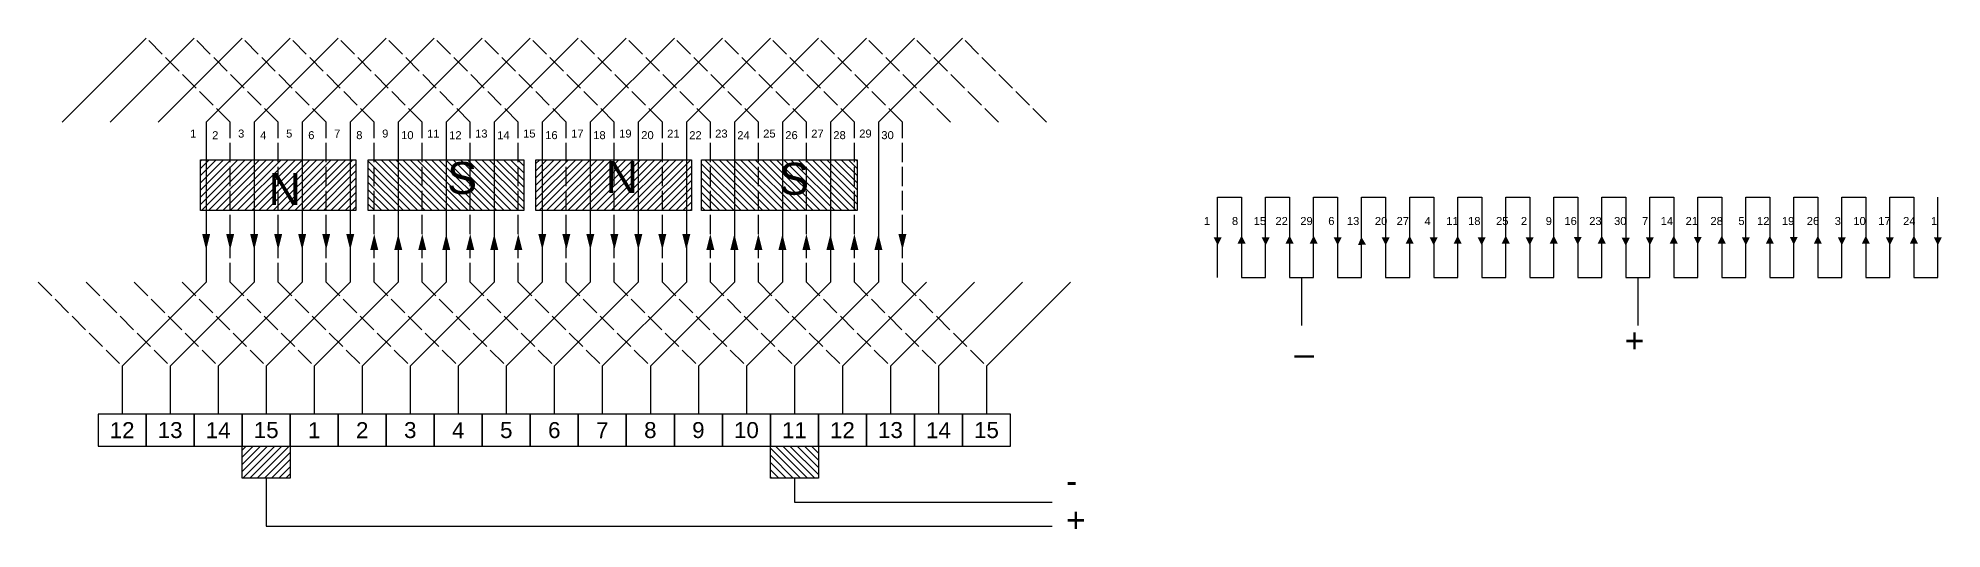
# Model space of a CAD drawing. Header units: millimetres. Extents: x -19 to 2750, y -81 to 285.
# Drawn here: x -19 to 1170, y -81 to 225 of the extents above; entities that cross this region are included whole.
import ezdxf

# ---------------------------------------------------------------- set-up
doc = ezdxf.new("R2010")
doc.units = ezdxf.units.MM
doc.linetypes.add('ACAD_ISO02W100', pattern=[15, 12, -3])
doc.styles.get("Standard").update_dxf_attribs({"font": 'arial.ttf'})

msp = doc.modelspace()

# ---------------------------------------------------------------- hatches: boundary and pattern name
h = msp.add_hatch()
h.set_pattern_fill('ANSI31', color=256)
h.set_pattern_definition([(45, (0, -122.3594), (-2.245064, 2.245064), [])])
h.paths.add_polyline_path([(82.2, 149.4), (179.4, 149.4), (179.4, 117.6), (82.2, 117.6)])
h.paths.add_polyline_path([(291.8, 149.4), (389, 149.4), (389, 117.6), (291.8, 117.6)])
h.paths.add_polyline_path([(108.3, -29.6), (138.3, -29.6), (138.3, -49.6), (108.3, -49.6)])
h = msp.add_hatch()
h.set_pattern_fill('ANSI31', color=256, angle=90)
h.set_pattern_definition([(135, (0, -122.3594), (-2.245064, -2.245064), [])])
h.paths.add_polyline_path([(187.1, 149.4), (284.3, 149.4), (284.3, 117.6), (187.1, 117.6)])
h.paths.add_polyline_path([(395.3, 149.4), (492.5, 149.4), (492.5, 117.6), (395.3, 117.6)])
h.paths.add_polyline_path([(438.3, -29.6), (468.3, -29.6), (468.3, -49.6), (438.3, -49.6)])

# ---------------------------------------------------------------- linework, layer by layer
for p, q in [((-4.2, 172.9), (48.3, 225.4)), ((25.8, 172.9), (78.3, 225.4)), ((55.8, 172.9), (108.3, 225.4)), ((85.8, 172.9), (138.3, 225.4)), ((115.8, 172.9), (168.3, 225.4)), ((145.8, 172.9), (198.3, 225.4)), ((175.8, 172.9), (228.3, 225.4)), ((205.8, 172.9), (258.3, 225.4)), ((235.8, 172.9), (288.3, 225.4)), ((265.8, 172.9), (318.3, 225.4)), ((295.8, 172.9), (348.3, 225.4)), ((325.8, 172.9), (378.3, 225.4)), ((355.8, 172.9), (408.3, 225.4)), ((385.8, 172.9), (438.3, 225.4)), ((415.8, 172.9), (468.3, 225.4)), ((445.8, 172.9), (498.3, 225.4)), ((475.8, 172.9), (528.3, 225.4)), ((505.8, 172.9), (558.3, 225.4)), ((85.8, 172.9), (85.8, 72.9)), ((115.8, 172.9), (115.8, 72.9)), ((145.8, 172.9), (145.8, 72.9)), ((175.8, 172.9), (175.8, 72.9)), ((205.8, 172.9), (205.8, 72.9)), ((235.8, 172.9), (235.8, 72.9)), ((265.8, 172.9), (265.8, 72.9)), ((295.8, 172.9), (295.8, 72.9)), ((325.8, 172.9), (325.8, 72.9)), ((355.8, 172.9), (355.8, 72.9)), ((385.8, 172.9), (385.8, 72.9)), ((415.8, 172.9), (415.8, 72.9)), ((445.8, 172.9), (445.8, 72.9)), ((475.8, 172.9), (475.8, 72.9)), ((505.8, 172.9), (505.8, 72.9)), ((717.7, 75.9), (717.7, 125.9)), ((717.7, 125.9), (732.7, 125.9)), ((732.7, 125.9), (732.7, 75.9)), ((747.7, 75.9), (747.7, 125.9)), ((747.7, 125.9), (762.7, 125.9)), ((762.7, 125.9), (762.7, 75.9)), ((777.7, 75.9), (777.7, 125.9)), ((777.7, 125.9), (792.7, 125.9)), ((792.7, 125.9), (792.7, 75.9)), ((807.7, 75.9), (807.7, 125.9)), ((807.7, 125.9), (822.7, 125.9)), ((822.7, 125.9), (822.7, 75.9)), ((837.7, 75.9), (837.7, 125.9)), ((837.7, 125.9), (852.7, 125.9)), ((852.7, 125.9), (852.7, 75.9)), ((867.7, 75.9), (867.7, 125.9)), ((867.7, 125.9), (882.7, 125.9)), ((882.7, 125.9), (882.7, 75.9)), ((897.7, 75.9), (897.7, 125.9)), ((897.7, 125.9), (912.7, 125.9)), ((912.7, 125.9), (912.7, 75.9)), ((927.7, 75.9), (927.7, 125.9)), ((927.7, 125.9), (942.7, 125.9)), ((942.7, 125.9), (942.7, 75.9)), ((957.7, 75.9), (957.7, 125.9)), ((957.7, 125.9), (972.7, 125.9)), ((972.7, 125.9), (972.7, 75.9)), ((987.7, 75.9), (987.7, 125.9)), ((987.7, 125.9), (1002.7, 125.9)), ((1002.7, 125.9), (1002.7, 75.9)), ((1017.7, 75.9), (1017.7, 125.9)), ((1017.7, 125.9), (1032.7, 125.9)), ((1032.7, 125.9), (1032.7, 75.9)), ((1047.7, 75.9), (1047.7, 125.9)), ((1047.7, 125.9), (1062.7, 125.9)), ((1062.7, 125.9), (1062.7, 75.9)), ((1077.7, 75.9), (1077.7, 125.9)), ((1077.7, 125.9), (1092.7, 125.9)), ((1092.7, 125.9), (1092.7, 75.9)), ((1107.7, 75.9), (1107.7, 125.9)), ((1107.7, 125.9), (1122.7, 125.9)), ((1122.7, 125.9), (1122.7, 75.9)), ((1137.7, 75.9), (1137.7, 125.9)), ((1137.7, 125.9), (1152.7, 125.9)), ((1152.7, 125.9), (1152.7, 75.9)), ((1167.7, 75.9), (1167.7, 125.9)), ((85.8, 72.9), (33.3, 20.4)), ((115.8, 72.9), (63.3, 20.4)), ((145.8, 72.9), (93.3, 20.4)), ((175.8, 72.9), (123.3, 20.4)), ((205.8, 72.9), (153.3, 20.4)), ((235.8, 72.9), (183.3, 20.4)), ((265.8, 72.9), (213.3, 20.4)), ((295.8, 72.9), (243.3, 20.4)), ((325.8, 72.9), (273.3, 20.4)), ((355.8, 72.9), (303.3, 20.4)), ((385.8, 72.9), (333.3, 20.4)), ((415.8, 72.9), (363.3, 20.4)), ((445.8, 72.9), (393.3, 20.4)), ((475.8, 72.9), (423.3, 20.4)), ((505.8, 72.9), (453.3, 20.4)), ((535.8, 72.9), (483.3, 20.4)), ((565.8, 72.9), (513.3, 20.4)), ((595.8, 72.9), (543.3, 20.4)), ((625.8, 72.9), (573.3, 20.4)), ((732.7, 75.9), (747.7, 75.9)), ((762.7, 75.9), (777.7, 75.9)), ((770.2, 75.9), (770.2, 45.9)), ((792.7, 75.9), (807.7, 75.9)), ((822.7, 75.9), (837.7, 75.9)), ((852.7, 75.9), (867.7, 75.9)), ((882.7, 75.9), (897.7, 75.9)), ((912.7, 75.9), (927.7, 75.9)), ((942.7, 75.9), (957.7, 75.9)), ((972.7, 75.9), (987.7, 75.9)), ((980.2, 75.9), (980.2, 45.9)), ((1002.7, 75.9), (1017.7, 75.9)), ((1032.7, 75.9), (1047.7, 75.9)), ((1062.7, 75.9), (1077.7, 75.9)), ((1092.7, 75.9), (1107.7, 75.9)), ((1122.7, 75.9), (1137.7, 75.9)), ((1152.7, 75.9), (1167.7, 75.9)), ((33.3, 20.4), (33.3, -9.6)), ((63.3, 20.4), (63.3, -9.6)), ((93.3, 20.4), (93.3, -9.6)), ((123.3, 20.4), (123.3, -9.6)), ((153.3, 20.4), (153.3, -9.6)), ((183.3, 20.4), (183.3, -9.6)), ((213.3, 20.4), (213.3, -9.6)), ((243.3, 20.4), (243.3, -9.6)), ((273.3, 20.4), (273.3, -9.6)), ((303.3, 20.4), (303.3, -9.6)), ((333.3, 20.4), (333.3, -9.6)), ((363.3, 20.4), (363.3, -9.6)), ((393.3, 20.4), (393.3, -9.6)), ((423.3, 20.4), (423.3, -9.6)), ((453.3, 20.4), (453.3, -9.6)), ((483.3, 20.4), (483.3, -9.6)), ((513.3, 20.4), (513.3, -9.6)), ((543.3, 20.4), (543.3, -9.6)), ((573.3, 20.4), (573.3, -9.6)), ((33.3, -9.6), (18.3, -9.6)), ((18.3, -9.6), (18.3, -29.6)), ((48.3, -9.6), (33.3, -9.6)), ((48.3, -29.6), (48.3, -9.6)), ((63.3, -9.6), (48.3, -9.6)), ((48.3, -9.6), (48.3, -29.6)), ((78.3, -9.6), (63.3, -9.6)), ((78.3, -29.6), (78.3, -9.6)), ((93.3, -9.6), (78.3, -9.6)), ((78.3, -9.6), (78.3, -29.6)), ((108.3, -9.6), (93.3, -9.6)), ((108.3, -29.6), (108.3, -9.6)), ((123.3, -9.6), (108.3, -9.6)), ((108.3, -9.6), (108.3, -29.6)), ((138.3, -9.6), (123.3, -9.6)), ((153.3, -9.6), (138.3, -9.6)), ((138.3, -9.6), (138.3, -29.6)), ((138.3, -29.6), (138.3, -9.6)), ((168.3, -9.6), (153.3, -9.6)), ((168.3, -29.6), (168.3, -9.6)), ((183.3, -9.6), (168.3, -9.6)), ((168.3, -9.6), (168.3, -29.6)), ((198.3, -9.6), (183.3, -9.6)), ((198.3, -29.6), (198.3, -9.6)), ((213.3, -9.6), (198.3, -9.6)), ((198.3, -9.6), (198.3, -29.6)), ((228.3, -9.6), (213.3, -9.6)), ((228.3, -29.6), (228.3, -9.6)), ((243.3, -9.6), (228.3, -9.6)), ((228.3, -9.6), (228.3, -29.6)), ((258.3, -9.6), (243.3, -9.6)), ((258.3, -29.6), (258.3, -9.6)), ((273.3, -9.6), (258.3, -9.6)), ((258.3, -9.6), (258.3, -29.6)), ((288.3, -9.6), (273.3, -9.6)), ((288.3, -29.6), (288.3, -9.6)), ((303.3, -9.6), (288.3, -9.6)), ((288.3, -9.6), (288.3, -29.6)), ((318.3, -9.6), (303.3, -9.6)), ((318.3, -29.6), (318.3, -9.6)), ((333.3, -9.6), (318.3, -9.6)), ((318.3, -9.6), (318.3, -29.6)), ((348.3, -9.6), (333.3, -9.6)), ((348.3, -29.6), (348.3, -9.6)), ((363.3, -9.6), (348.3, -9.6)), ((348.3, -9.6), (348.3, -29.6)), ((378.3, -9.6), (363.3, -9.6)), ((378.3, -29.6), (378.3, -9.6)), ((393.3, -9.6), (378.3, -9.6)), ((378.3, -9.6), (378.3, -29.6)), ((408.3, -9.6), (393.3, -9.6)), ((408.3, -29.6), (408.3, -9.6)), ((423.3, -9.6), (408.3, -9.6)), ((408.3, -9.6), (408.3, -29.6)), ((438.3, -9.6), (423.3, -9.6)), ((438.3, -29.6), (438.3, -9.6)), ((453.3, -9.6), (438.3, -9.6)), ((438.3, -9.6), (438.3, -29.6)), ((468.3, -9.6), (453.3, -9.6)), ((468.3, -29.6), (468.3, -9.6)), ((483.3, -9.6), (468.3, -9.6)), ((468.3, -9.6), (468.3, -29.6)), ((498.3, -9.6), (483.3, -9.6)), ((498.3, -29.6), (498.3, -9.6)), ((513.3, -9.6), (498.3, -9.6)), ((498.3, -9.6), (498.3, -29.6)), ((528.3, -9.6), (513.3, -9.6)), ((528.3, -29.6), (528.3, -9.6)), ((543.3, -9.6), (528.3, -9.6)), ((528.3, -9.6), (528.3, -29.6)), ((558.3, -9.6), (543.3, -9.6)), ((558.3, -29.6), (558.3, -9.6)), ((573.3, -9.6), (558.3, -9.6)), ((558.3, -9.6), (558.3, -29.6)), ((588.3, -9.6), (573.3, -9.6)), ((588.3, -29.6), (588.3, -9.6)), ((18.3, -29.6), (48.3, -29.6)), ((48.3, -29.6), (78.3, -29.6)), ((78.3, -29.6), (108.3, -29.6)), ((108.3, -29.6), (138.3, -29.6)), ((138.3, -29.6), (168.3, -29.6)), ((168.3, -29.6), (198.3, -29.6)), ((198.3, -29.6), (228.3, -29.6)), ((228.3, -29.6), (258.3, -29.6)), ((258.3, -29.6), (288.3, -29.6)), ((288.3, -29.6), (318.3, -29.6)), ((318.3, -29.6), (348.3, -29.6)), ((348.3, -29.6), (378.3, -29.6)), ((378.3, -29.6), (408.3, -29.6)), ((408.3, -29.6), (438.3, -29.6)), ((438.3, -29.6), (468.3, -29.6)), ((468.3, -29.6), (498.3, -29.6)), ((498.3, -29.6), (528.3, -29.6)), ((528.3, -29.6), (558.3, -29.6)), ((558.3, -29.6), (588.3, -29.6)), ((123.3, -49.6), (123.3, -79.6)), ((453.3, -49.6), (453.3, -64.6)), ((453.3, -64.6), (614.3, -64.6)), ((123.3, -79.6), (614.3, -79.6))]:
    msp.add_line(p, q)
at = {"linetype": 'ACAD_ISO02W100'}
for p, q in [((100.8, 172.9), (48.3, 225.4)), ((130.8, 172.9), (78.3, 225.4)), ((160.8, 172.9), (108.3, 225.4)), ((190.8, 172.9), (138.3, 225.4)), ((220.8, 172.9), (168.3, 225.4)), ((250.8, 172.9), (198.3, 225.4)), ((280.8, 172.9), (228.3, 225.4)), ((310.8, 172.9), (258.3, 225.4)), ((340.8, 172.9), (288.3, 225.4)), ((370.8, 172.9), (318.3, 225.4)), ((400.8, 172.9), (348.3, 225.4)), ((430.8, 172.9), (378.3, 225.4)), ((460.8, 172.9), (408.3, 225.4)), ((490.8, 172.9), (438.3, 225.4)), ((520.8, 172.9), (468.3, 225.4)), ((550.8, 172.9), (498.3, 225.4)), ((580.8, 172.9), (528.3, 225.4)), ((610.8, 172.9), (558.3, 225.4)), ((100.8, 72.9), (100.8, 172.9)), ((130.8, 72.9), (130.8, 172.9)), ((160.8, 72.9), (160.8, 172.9)), ((190.8, 72.9), (190.8, 172.9)), ((220.8, 72.9), (220.8, 172.9)), ((250.8, 72.9), (250.8, 172.9)), ((280.8, 72.9), (280.8, 172.9)), ((310.8, 72.9), (310.8, 172.9)), ((340.8, 72.9), (340.8, 172.9)), ((370.8, 72.9), (370.8, 172.9)), ((400.8, 72.9), (400.8, 172.9)), ((430.8, 72.9), (430.8, 172.9)), ((460.8, 72.9), (460.8, 172.9)), ((490.8, 72.9), (490.8, 172.9)), ((520.8, 72.9), (520.8, 172.9)), ((-19.2, 72.9), (33.3, 20.4)), ((10.8, 72.9), (63.3, 20.4)), ((40.8, 72.9), (93.3, 20.4)), ((70.8, 72.9), (123.3, 20.4)), ((100.8, 72.9), (153.3, 20.4)), ((130.8, 72.9), (183.3, 20.4)), ((160.8, 72.9), (213.3, 20.4)), ((190.8, 72.9), (243.3, 20.4)), ((220.8, 72.9), (273.3, 20.4)), ((250.8, 72.9), (303.3, 20.4)), ((280.8, 72.9), (333.3, 20.4)), ((310.8, 72.9), (363.3, 20.4)), ((340.8, 72.9), (393.3, 20.4)), ((370.8, 72.9), (423.3, 20.4)), ((400.8, 72.9), (453.3, 20.4)), ((430.8, 72.9), (483.3, 20.4)), ((460.8, 72.9), (513.3, 20.4)), ((490.8, 72.9), (543.3, 20.4)), ((520.8, 72.9), (573.3, 20.4))]:
    msp.add_line(p, q, dxfattribs=at)
for points in [[(82.2, 149.4), (179.4, 149.4), (179.4, 117.6), (82.2, 117.6)], [(187.1, 149.4), (284.3, 149.4), (284.3, 117.6), (187.1, 117.6)], [(291.8, 149.4), (389, 149.4), (389, 117.6), (291.8, 117.6)], [(395.3, 149.4), (492.5, 149.4), (492.5, 117.6), (395.3, 117.6)], [(108.3, -29.6), (138.3, -29.6), (138.3, -49.6), (108.3, -49.6)], [(438.3, -29.6), (468.3, -29.6), (468.3, -49.6), (438.3, -49.6)]]:
    msp.add_lwpolyline(points, close=True)
for points in [[(85.8, 103, 5, 0, 0), (85.8, 93, 0, 0, 0)], [(100.8, 103, 5, 0, 0), (100.8, 93, 0, 0, 0)], [(115.8, 103, 5, 0, 0), (115.8, 93, 0, 0, 0)], [(130.8, 103, 5, 0, 0), (130.8, 93, 0, 0, 0)], [(145.8, 103, 5, 0, 0), (145.8, 93, 0, 0, 0)], [(160.8, 103, 5, 0, 0), (160.8, 93, 0, 0, 0)], [(175.8, 103, 5, 0, 0), (175.8, 93, 0, 0, 0)], [(190.8, 93, 5, 0, 0), (190.8, 103, 0, 0, 0)], [(205.8, 93, 5, 0, 0), (205.8, 103, 0, 0, 0)], [(220.8, 93, 5, 0, 0), (220.8, 103, 0, 0, 0)], [(235.8, 93, 5, 0, 0), (235.8, 103, 0, 0, 0)], [(250.8, 93, 5, 0, 0), (250.8, 103, 0, 0, 0)], [(265.8, 93, 5, 0, 0), (265.8, 103, 0, 0, 0)], [(280.8, 93, 5, 0, 0), (280.8, 103, 0, 0, 0)], [(295.8, 103, 5, 0, 0), (295.8, 93, 0, 0, 0)], [(310.8, 103, 5, 0, 0), (310.8, 93, 0, 0, 0)], [(325.8, 103, 5, 0, 0), (325.8, 93, 0, 0, 0)], [(340.8, 103, 5, 0, 0), (340.8, 93, 0, 0, 0)], [(355.8, 103, 5, 0, 0), (355.8, 93, 0, 0, 0)], [(370.8, 103, 5, 0, 0), (370.8, 93, 0, 0, 0)], [(385.8, 103, 5, 0, 0), (385.8, 93, 0, 0, 0)], [(400.8, 93, 5, 0, 0), (400.8, 103, 0, 0, 0)], [(415.8, 93, 5, 0, 0), (415.8, 103, 0, 0, 0)], [(430.8, 93, 5, 0, 0), (430.8, 103, 0, 0, 0)], [(445.8, 93, 5, 0, 0), (445.8, 103, 0, 0, 0)], [(460.8, 93, 5, 0, 0), (460.8, 103, 0, 0, 0)], [(475.8, 93, 5, 0, 0), (475.8, 103, 0, 0, 0)], [(490.8, 93, 5, 0, 0), (490.8, 103, 0, 0, 0)], [(505.8, 93, 5, 0, 0), (505.8, 103, 0, 0, 0)], [(520.8, 103, 5, 0, 0), (520.8, 93, 0, 0, 0)], [(717.7, 100.9, 5, 0, 0), (717.7, 95.9, 0, 0, 0)], [(732.7, 97, 5, 0, 0), (732.7, 102, 0, 0, 0)], [(747.7, 100.9, 5, 0, 0), (747.7, 95.9, 0, 0, 0)], [(762.7, 97, 5, 0, 0), (762.7, 102, 0, 0, 0)], [(777.7, 97, 5, 0, 0), (777.7, 102, 0, 0, 0)], [(792.7, 100.9, 5, 0, 0), (792.7, 95.9, 0, 0, 0)], [(807.9, 96.2, 5, 0, 0), (807.5, 101.2, 0, 0, 0)], [(822.7, 100.9, 5, 0, 0), (822.7, 95.9, 0, 0, 0)], [(837.7, 97, 5, 0, 0), (837.7, 102, 0, 0, 0)], [(852.7, 100.9, 5, 0, 0), (852.7, 95.9, 0, 0, 0)], [(867.7, 97, 5, 0, 0), (867.7, 102, 0, 0, 0)], [(882.7, 100.9, 5, 0, 0), (882.7, 95.9, 0, 0, 0)], [(897.7, 97, 5, 0, 0), (897.7, 102, 0, 0, 0)], [(912.7, 100.9, 5, 0, 0), (912.7, 95.9, 0, 0, 0)], [(927.7, 97, 5, 0, 0), (927.7, 102, 0, 0, 0)], [(942.7, 101.2, 5, 0, 0), (942.7, 96.2, 0, 0, 0)], [(957.7, 97, 5, 0, 0), (957.7, 102, 0, 0, 0)], [(972.7, 100.6, 5, 0, 0), (972.7, 95.6, 0, 0, 0)], [(987.7, 100.9, 5, 0, 0), (987.7, 95.9, 0, 0, 0)], [(1002.7, 97, 5, 0, 0), (1002.7, 102, 0, 0, 0)], [(1017.7, 101.2, 5, 0, 0), (1017.7, 96.2, 0, 0, 0)], [(1032.7, 97, 5, 0, 0), (1032.7, 102, 0, 0, 0)], [(1047.7, 100.9, 5, 0, 0), (1047.7, 95.9, 0, 0, 0)], [(1062.7, 97, 5, 0, 0), (1062.7, 102, 0, 0, 0)], [(1077.7, 101.2, 5, 0, 0), (1077.7, 96.2, 0, 0, 0)], [(1092.7, 97, 5, 0, 0), (1092.7, 102, 0, 0, 0)], [(1107.7, 100.9, 5, 0, 0), (1107.7, 95.9, 0, 0, 0)], [(1122.7, 97, 5, 0, 0), (1122.7, 102, 0, 0, 0)], [(1137.7, 100.9, 5, 0, 0), (1137.7, 95.9, 0, 0, 0)], [(1152.7, 97, 5, 0, 0), (1152.7, 102, 0, 0, 0)], [(1167.7, 100.9, 5, 0, 0), (1167.7, 95.9, 0, 0, 0)]]:
    msp.add_lwpolyline(points, format="xyseb")

# ---------------------------------------------------------------- texts
for s, height, p in [('S', 20, (236.4, 128)), ('N', 20, (335.4, 128.6)), ('S', 20, (443.8, 127.5)), ('N', 20, (124.8, 121.1)), ('+', 15, (972, 28.9)), ('_', 15, (766, 30.1)), ('-', 15, (623, -58.7)), ('+', 15, (623, -83.2))]:
    msp.add_text(s, height=height).set_placement(p)
for s, width, gutter_width, insert, char_height, attachment_point in [('1', 13.788, 12.5, (77.7, 165.7), 5, 5), ('2', 11.446, 12.5, (91.5, 164.7), 5, 5), ('3', 13.788, 12.5, (107.7, 165.7), 5, 5), ('4', 11.446, 12.5, (121.5, 164.7), 5, 5), ('5', 13.788, 12.5, (137.7, 165.7), 5, 5), ('6', 11.446, 12.5, (151.5, 164.7), 5, 5), ('7', 13.788, 12.5, (167.7, 165.7), 5, 5), ('8', 11.446, 12.5, (181.5, 164.7), 5, 5), ('9', 13.788, 12.5, (197.7, 165.7), 5, 5), ('10', 11.446, 12.5, (211.5, 164.7), 5, 5), ('11', 13.788, 12.5, (227.7, 165.7), 5, 5), ('12', 11.446, 12.5, (241.5, 164.7), 5, 5), ('13', 13.788, 12.5, (257.7, 165.7), 5, 5), ('14', 11.446, 12.5, (271.5, 164.7), 5, 5), ('15', 13.788, 12.5, (287.7, 165.7), 5, 5), ('16', 11.446, 12.5, (301.5, 164.7), 5, 5), ('17', 13.788, 12.5, (317.7, 165.7), 5, 5), ('18', 11.446, 12.5, (331.5, 164.7), 5, 5), ('19', 13.788, 12.5, (347.7, 165.7), 5, 5), ('20', 11.446, 12.5, (361.5, 164.7), 5, 5), ('21', 13.788, 12.5, (377.7, 165.7), 5, 5), ('22', 11.446, 12.5, (391.5, 164.7), 5, 5), ('23', 13.788, 12.5, (407.7, 165.7), 5, 5), ('24', 11.446, 12.5, (421.5, 164.7), 5, 5), ('25', 13.788, 12.5, (437.7, 165.7), 5, 5), ('26', 11.446, 12.5, (451.5, 164.7), 5, 5), ('27', 13.788, 12.5, (467.7, 165.7), 5, 5), ('28', 11.446, 12.5, (481.5, 164.7), 5, 5), ('29', 13.788, 12.5, (497.7, 165.7), 5, 5), ('30', 11.446, 12.5, (511.5, 164.7), 5, 5), ('       1       8     15   22    29     6    13     20   27     4     11   18     25    2      9    16    23    30     7    14    21    28     5    12    19    26     3    10    17    24     1', 540.225, 100, (695.6, 113.6), 5, 1), ('12', 30, 100, (33.3, -19.6), 10, 5), ('13', 30, 100, (63.3, -19.6), 10, 5), ('14', 30, 100, (93.3, -19.6), 10, 5), ('15', 30, 100, (123.3, -19.6), 10, 5), ('1', 30, 100, (153.3, -19.6), 10, 5), ('2', 30, 100, (183.3, -19.6), 10, 5), ('3', 30, 100, (213.3, -19.6), 10, 5), ('4', 30, 100, (243.3, -19.6), 10, 5), ('5', 30, 100, (273.3, -19.6), 10, 5), ('6', 30, 100, (303.3, -19.6), 10, 5), ('7', 30, 100, (333.3, -19.6), 10, 5), ('8', 30, 100, (363.3, -19.6), 10, 5), ('9', 30, 100, (393.3, -19.6), 10, 5), ('10', 30, 100, (423.3, -19.6), 10, 5), ('11', 30, 100, (453.3, -19.6), 10, 5), ('12', 30, 100, (483.3, -19.6), 10, 5), ('13', 30, 100, (513.3, -19.6), 10, 5), ('14', 30, 100, (543.3, -19.6), 10, 5), ('15', 30, 100, (573.3, -19.6), 10, 5)]:
    msp.add_mtext_dynamic_manual_height_columns(s, width=width, gutter_width=gutter_width, heights=[0], dxfattribs=dict(insert=insert, char_height=char_height, attachment_point=attachment_point))

doc.saveas('drawing.dxf')
